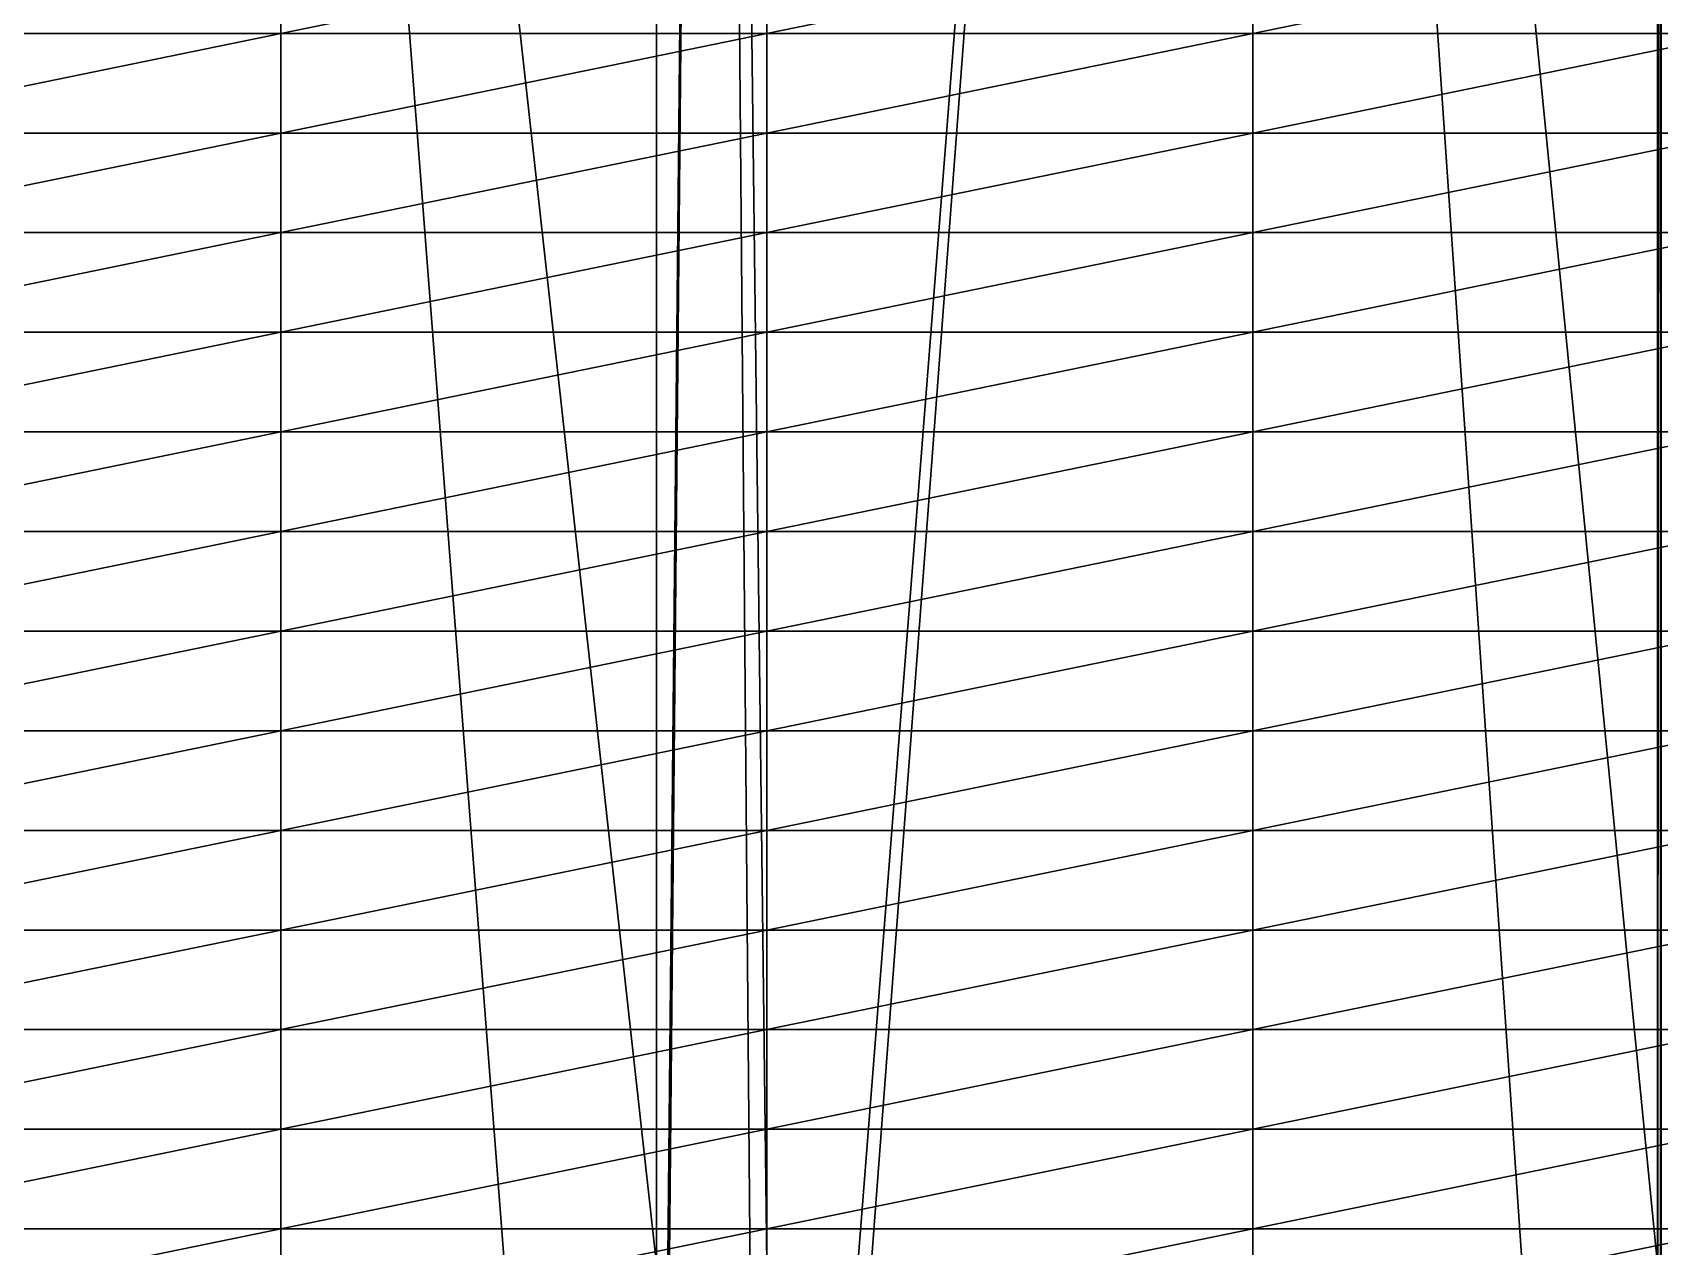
# Model space of a CAD drawing. Header units: metres. Extents: x -3 to 177, y -14 to 14.
# Drawn here: x 79 to 82.6, y -9.957 to -7.271 of the extents above; entities that cross this region are included whole.
import ezdxf

# ---------------------------------------------------------------- set-up
doc = ezdxf.new("R2010")
doc.units = ezdxf.units.M
for name, color, linetype, true_color in [('BULKHEAD_04', 7, 'Continuous', 0xdec086), ('DB_4', 7, 'Continuous', 0x99866a), ('HOLD_4', 7, 'Continuous', 0x80bb9a), ('HULL', 7, 'Continuous', 0x528ba5)]:
    doc.layers.add(name, color=color, linetype=linetype, true_color=true_color)

msp = doc.modelspace()

# ---------------------------------------------------------------- linework, layer by layer
at = {"layer": 'BULKHEAD_04'}
for points in [[(82.596, 14.388, 14.5999), (82.596, 12.5622, 0.012), (82.596, -14.388, 14.5999)], [(82.596, 14.388, 14.5999), (82.596, -14.388, 14.5999), (82.604, -14.388, 14.5999)], [(82.596, 14.388, 14.5999), (82.604, -14.388, 14.5999), (82.604, 14.388, 14.5999)], [(82.596, -12.5622, 0.012), (82.596, -14.388, 14.5999), (82.596, 12.5622, 0.012)], [(82.596, -12.5622, 0.012), (82.596, 12.5622, 0.012), (82.604, 12.5622, 0.012)], [(82.596, -12.5622, 0.012), (82.604, 12.5622, 0.012), (82.604, -12.5622, 0.012)]]:
    msp.add_3dface(points, dxfattribs=at)
at = {"layer": 'DB_4'}
for points in [[(78.1665, 14.3622, 1.75), (78.1665, -14.3623, 1.75), (80.3812, -14.3623, 1.75)], [(78.1665, 14.3622, 1.75), (80.3812, -14.3623, 1.75), (80.3812, 14.3622, 1.75)], [(80.3812, 14.3622, 1.75), (80.3812, -14.3623, 1.75), (80.625, -14.3623, 1.75)], [(80.3812, 14.3622, 1.75), (80.625, -14.3623, 1.75), (80.625, 14.3622, 1.75)], [(80.625, 14.3622, 1.75), (80.625, -14.3623, 1.75), (82.596, -14.3623, 1.75)], [(80.625, 14.3622, 1.75), (82.596, -14.3623, 1.75), (82.596, 14.3622, 1.75)], [(82.596, 14.3094, 1.4), (82.596, 14.3622, 1.75), (82.596, -14.3623, 1.75)], [(82.596, 14.053, 0.7), (82.596, 14.3094, 1.4), (82.596, -14.3623, 1.75)], [(82.596, -13.4516, 0.35), (82.596, 12.5632), (82.596, 14.053, 0.7)], [(82.596, -13.4516, 0.35), (82.596, 14.053, 0.7), (82.596, -14.3623, 1.75)], [(78.1665, -12.5632), (78.1665, 12.5632), (80.3812, 12.5632)], [(78.1665, -12.5632), (80.3812, 12.5632), (80.3812, -12.5632)], [(80.3812, -12.5632), (80.3812, 12.5632), (80.625, 12.5632)], [(80.3812, -12.5632), (80.625, 12.5632), (80.625, -12.5632)], [(80.625, -12.5632), (80.625, 12.5632), (82.596, 12.5632)], [(80.625, -12.5632), (82.596, 12.5632), (82.596, -12.5632)], [(82.596, -13.4516, 0.35), (82.596, -12.5632), (82.596, 12.5632)]]:
    msp.add_3dface(points, dxfattribs=at)
at = {"layer": 'HOLD_4'}
for points in [[(82.596, 13.096, 8), (82.596, 9.996, 12.6718), (82.596, -9.996, 14.6)], [(82.596, -13.096, 5.75), (82.596, 13.0582, 1.75), (82.596, 13.096, 8)], [(82.596, 13.096, 8), (82.596, -9.996, 14.6), (82.596, -9.996, 12.6718)], [(82.596, -9.996, 12.6718), (82.596, -13.096, 5.75), (82.596, 13.096, 8)], [(78.1665, -13.0582, 1.75), (78.1665, 13.0582, 1.75), (80.3812, 13.0582, 1.75)], [(78.1665, -13.0582, 1.75), (80.3812, 13.0582, 1.75), (80.3812, -13.0582, 1.75)], [(80.3812, -13.0582, 1.75), (80.3812, 13.0582, 1.75), (80.625, 13.0582, 1.75)], [(80.3812, -13.0582, 1.75), (80.625, 13.0582, 1.75), (80.625, -13.0582, 1.75)], [(80.625, -13.0582, 1.75), (80.625, 13.0582, 1.75), (82.596, 13.0582, 1.75)], [(80.625, -13.0582, 1.75), (82.596, 13.0582, 1.75), (82.596, -13.0582, 1.75)], [(82.596, -13.096, 3.0001), (82.596, -13.0582, 1.75), (82.596, 13.0582, 1.75)], [(82.596, -13.096, 5.75), (82.596, -13.096, 3.0001), (82.596, 13.0582, 1.75)], [(78.1665, 9.996, 14.6), (78.1665, -9.996, 14.6), (80.3812, -9.996, 14.6)], [(78.1665, 9.996, 14.6), (80.3812, -9.996, 14.6), (80.3812, 9.996, 14.6)], [(80.3812, 9.996, 14.6), (80.3812, -9.996, 14.6), (80.625, -9.996, 14.6)], [(80.3812, 9.996, 14.6), (80.625, -9.996, 14.6), (80.625, 9.996, 14.6)], [(80.625, 9.996, 14.6), (80.625, -9.996, 14.6), (82.596, -9.996, 14.6)], [(80.625, 9.996, 14.6), (82.596, -9.996, 14.6), (82.596, 9.996, 14.6)], [(82.596, 9.996, 12.6718), (82.596, 9.996, 14.6), (82.596, -9.996, 14.6)]]:
    msp.add_3dface(points, dxfattribs=at)
at = {"layer": 'HULL'}
for points in [[(78.475, -7.2734), (78.475, -7.053), (79.55, -7.053)], [(78.475, -7.2734), (79.55, -7.053), (79.55, -7.2734)], [(79.55, -7.2734), (79.55, -7.053), (80.625, -7.053)], [(79.55, -7.2734), (80.625, -7.053), (80.625, -7.2734)], [(80.625, -7.2734), (80.625, -7.053), (81.7, -7.053)], [(80.625, -7.2734), (81.7, -7.053), (81.7, -7.2734)], [(81.7, -7.2734), (81.7, -7.053), (82.775, -7.053)], [(81.7, -7.2734), (82.775, -7.053), (82.775, -7.2734)], [(78.475, -7.4938), (78.475, -7.2734), (79.55, -7.2734)], [(78.475, -7.4938), (79.55, -7.2734), (79.55, -7.4938)], [(79.55, -7.4938), (79.55, -7.2734), (80.625, -7.2734)], [(79.55, -7.4938), (80.625, -7.2734), (80.625, -7.4938)], [(80.625, -7.4938), (80.625, -7.2734), (81.7, -7.2734)], [(80.625, -7.4938), (81.7, -7.2734), (81.7, -7.4938)], [(81.7, -7.4938), (81.7, -7.2734), (82.775, -7.2734)], [(81.7, -7.4938), (82.775, -7.2734), (82.775, -7.4938)], [(78.475, -7.7142), (78.475, -7.4938), (79.55, -7.4938)], [(78.475, -7.7142), (79.55, -7.4938), (79.55, -7.7142)], [(79.55, -7.7142), (79.55, -7.4938), (80.625, -7.4938)], [(79.55, -7.7142), (80.625, -7.4938), (80.625, -7.7142)], [(80.625, -7.7142), (80.625, -7.4938), (81.7, -7.4938)], [(80.625, -7.7142), (81.7, -7.4938), (81.7, -7.7142)], [(81.7, -7.7142), (81.7, -7.4938), (82.775, -7.4938)], [(81.7, -7.7142), (82.775, -7.4938), (82.775, -7.7142)], [(78.475, -7.9346), (78.475, -7.7142), (79.55, -7.7142)], [(78.475, -7.9346), (79.55, -7.7142), (79.55, -7.9346)], [(79.55, -7.9346), (79.55, -7.7142), (80.625, -7.7142)], [(79.55, -7.9346), (80.625, -7.7142), (80.625, -7.9346)], [(80.625, -7.9346), (80.625, -7.7142), (81.7, -7.7142)], [(80.625, -7.9346), (81.7, -7.7142), (81.7, -7.9346)], [(81.7, -7.9346), (81.7, -7.7142), (82.775, -7.7142)], [(81.7, -7.9346), (82.775, -7.7142), (82.775, -7.9346)], [(78.475, -8.155), (78.475, -7.9346), (79.55, -7.9346)], [(78.475, -8.155), (79.55, -7.9346), (79.55, -8.155)], [(79.55, -8.155), (79.55, -7.9346), (80.625, -7.9346)], [(79.55, -8.155), (80.625, -7.9346), (80.625, -8.155)], [(80.625, -8.155), (80.625, -7.9346), (81.7, -7.9346)], [(80.625, -8.155), (81.7, -7.9346), (81.7, -8.155)], [(81.7, -8.155), (81.7, -7.9346), (82.775, -7.9346)], [(81.7, -8.155), (82.775, -7.9346), (82.775, -8.155)], [(78.475, -8.3755), (78.475, -8.155), (79.55, -8.155)], [(78.475, -8.3755), (79.55, -8.155), (79.55, -8.3755)], [(79.55, -8.3755), (79.55, -8.155), (80.625, -8.155)], [(79.55, -8.3755), (80.625, -8.155), (80.625, -8.3755)], [(80.625, -8.3755), (80.625, -8.155), (81.7, -8.155)], [(80.625, -8.3755), (81.7, -8.155), (81.7, -8.3755)], [(81.7, -8.3755), (81.7, -8.155), (82.775, -8.155)], [(81.7, -8.3755), (82.775, -8.155), (82.775, -8.3755)], [(78.475, -8.5959), (78.475, -8.3755), (79.55, -8.3755)], [(78.475, -8.5959), (79.55, -8.3755), (79.55, -8.5959)], [(79.55, -8.5959), (79.55, -8.3755), (80.625, -8.3755)], [(79.55, -8.5959), (80.625, -8.3755), (80.625, -8.5959)], [(80.625, -8.5959), (80.625, -8.3755), (81.7, -8.3755)], [(80.625, -8.5959), (81.7, -8.3755), (81.7, -8.5959)], [(81.7, -8.5959), (81.7, -8.3755), (82.775, -8.3755)], [(81.7, -8.5959), (82.775, -8.3755), (82.775, -8.5959)], [(78.475, -8.8163), (78.475, -8.5959), (79.55, -8.5959)], [(78.475, -8.8163), (79.55, -8.5959), (79.55, -8.8163)], [(79.55, -8.8163), (79.55, -8.5959), (80.625, -8.5959)], [(79.55, -8.8163), (80.625, -8.5959), (80.625, -8.8163)], [(80.625, -8.8163), (80.625, -8.5959), (81.7, -8.5959)], [(80.625, -8.8163), (81.7, -8.5959), (81.7, -8.8163)], [(81.7, -8.8163), (81.7, -8.5959), (82.775, -8.5959)], [(81.7, -8.8163), (82.775, -8.5959), (82.775, -8.8163)], [(78.475, -9.0367), (78.475, -8.8163), (79.55, -8.8163)], [(78.475, -9.0367), (79.55, -8.8163), (79.55, -9.0367)], [(79.55, -9.0367), (79.55, -8.8163), (80.625, -8.8163)], [(79.55, -9.0367), (80.625, -8.8163), (80.625, -9.0367)], [(80.625, -9.0367), (80.625, -8.8163), (81.7, -8.8163)], [(80.625, -9.0367), (81.7, -8.8163), (81.7, -9.0367)], [(81.7, -9.0367), (81.7, -8.8163), (82.775, -8.8163)], [(81.7, -9.0367), (82.775, -8.8163), (82.775, -9.0367)], [(78.475, -9.2571), (78.475, -9.0367), (79.55, -9.0367)], [(78.475, -9.2571), (79.55, -9.0367), (79.55, -9.2571)], [(79.55, -9.2571), (79.55, -9.0367), (80.625, -9.0367)], [(79.55, -9.2571), (80.625, -9.0367), (80.625, -9.2571)], [(80.625, -9.2571), (80.625, -9.0367), (81.7, -9.0367)], [(80.625, -9.2571), (81.7, -9.0367), (81.7, -9.2571)], [(81.7, -9.2571), (81.7, -9.0367), (82.775, -9.0367)], [(81.7, -9.2571), (82.775, -9.0367), (82.775, -9.2571)], [(78.475, -9.4775), (78.475, -9.2571), (79.55, -9.2571)], [(78.475, -9.4775), (79.55, -9.2571), (79.55, -9.4775)], [(79.55, -9.4775), (79.55, -9.2571), (80.625, -9.2571)], [(79.55, -9.4775), (80.625, -9.2571), (80.625, -9.4775)], [(80.625, -9.4775), (80.625, -9.2571), (81.7, -9.2571)], [(80.625, -9.4775), (81.7, -9.2571), (81.7, -9.4775)], [(81.7, -9.4775), (81.7, -9.2571), (82.775, -9.2571)], [(81.7, -9.4775), (82.775, -9.2571), (82.775, -9.4775)], [(78.475, -9.6979), (78.475, -9.4775), (79.55, -9.4775)], [(78.475, -9.6979), (79.55, -9.4775), (79.55, -9.6979)], [(79.55, -9.6979), (79.55, -9.4775), (80.625, -9.4775)], [(79.55, -9.6979), (80.625, -9.4775), (80.625, -9.6979)], [(80.625, -9.6979), (80.625, -9.4775), (81.7, -9.4775)], [(80.625, -9.6979), (81.7, -9.4775), (81.7, -9.6979)], [(81.7, -9.6979), (81.7, -9.4775), (82.775, -9.4775)], [(81.7, -9.6979), (82.775, -9.4775), (82.775, -9.6979)], [(78.475, -9.9183), (78.475, -9.6979), (79.55, -9.6979)], [(78.475, -9.9183), (79.55, -9.6979), (79.55, -9.9183)], [(79.55, -9.9183), (79.55, -9.6979), (80.625, -9.6979)], [(79.55, -9.9183), (80.625, -9.6979), (80.625, -9.9183)], [(80.625, -9.9183), (80.625, -9.6979), (81.7, -9.6979)], [(80.625, -9.9183), (81.7, -9.6979), (81.7, -9.9183)], [(81.7, -9.9183), (81.7, -9.6979), (82.775, -9.6979)], [(81.7, -9.9183), (82.775, -9.6979), (82.775, -9.9183)], [(78.475, -10.1387), (78.475, -9.9183), (79.55, -9.9183)], [(78.475, -10.1387), (79.55, -9.9183), (79.55, -10.1387)], [(79.55, -10.1387), (79.55, -9.9183), (80.625, -9.9183)], [(79.55, -10.1387), (80.625, -9.9183), (80.625, -10.1387)], [(80.625, -10.1387), (80.625, -9.9183), (81.7, -9.9183)], [(80.625, -10.1387), (81.7, -9.9183), (81.7, -10.1387)], [(81.7, -10.1387), (81.7, -9.9183), (82.775, -9.9183)], [(81.7, -10.1387), (82.775, -9.9183), (82.775, -10.1387)]]:
    msp.add_3dface(points, dxfattribs=at)

doc.saveas('drawing.dxf')
